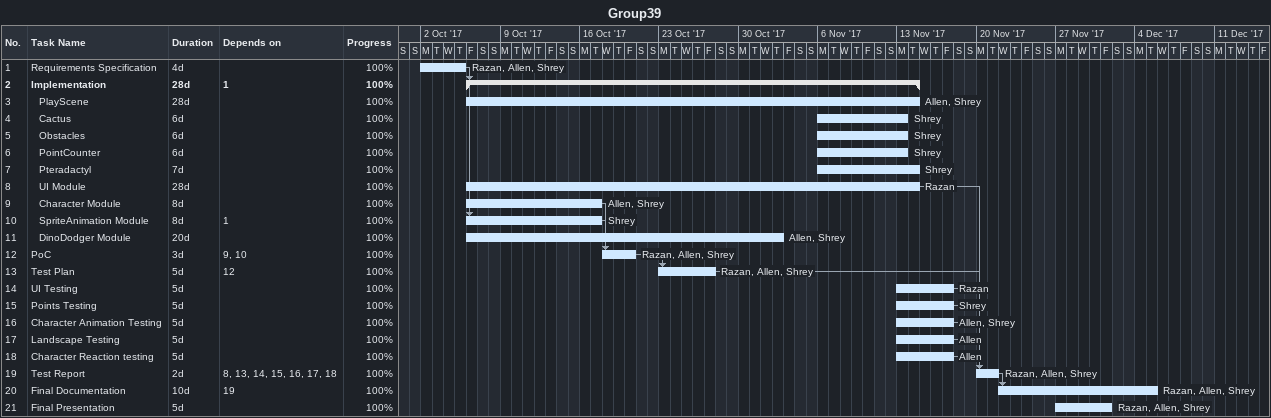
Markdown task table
Group39

| ID | Level | Task | Duration | Start | Finish | Predecessors | Resources | % complete |
|---|---|---|---|---|---|---|---|---|
| 1 | 1 | Requirements Specification | 4d | 2017-10-02 | 2017-10-05 |  | Razan, Allen, Shrey | 100 |
| 2 | 1 | **Implementation** | 28d | 2017-10-06 | 2017-11-14 | 1 |  | 100 |
| 3 | 2 | PlayScene | 28d | 2017-10-06 | 2017-11-14 |  | Allen, Shrey | 100 |
| 4 | 2 | Cactus | 6d | 2017-11-06 | 2017-11-13 |  | Shrey | 100 |
| 5 | 2 | Obstacles | 6d | 2017-11-06 | 2017-11-13 |  | Shrey | 100 |
| 6 | 2 | PointCounter | 6d | 2017-11-06 | 2017-11-13 |  | Shrey | 100 |
| 7 | 2 | Pteradactyl | 7d | 2017-11-06 | 2017-11-14 |  | Shrey | 100 |
| 8 | 2 | UI Module | 28d | 2017-10-06 | 2017-11-14 |  | Razan | 100 |
| 9 | 2 | Character Module | 8d | 2017-10-06 | 2017-10-17 |  | Allen, Shrey | 100 |
| 10 | 2 | SpriteAnimation Module | 8d | 2017-10-06 | 2017-10-17 | 1 | Shrey | 100 |
| 11 | 2 | DinoDodger Module | 20d | 2017-10-06 | 2017-11-02 |  | Allen, Shrey | 100 |
| 12 | 1 | PoC | 3d | 2017-10-18 | 2017-10-20 | 9, 10 | Razan, Allen, Shrey | 100 |
| 13 | 1 | Test Plan | 5d | 2017-10-23 | 2017-10-27 | 12 | Razan, Allen, Shrey | 100 |
| 14 | 1 | UI Testing | 5d | 2017-11-13 | 2017-11-17 |  | Razan | 100 |
| 15 | 1 | Points Testing | 5d | 2017-11-13 | 2017-11-17 |  | Shrey | 100 |
| 16 | 1 | Character Animation Testing | 5d | 2017-11-13 | 2017-11-17 |  | Allen, Shrey | 100 |
| 17 | 1 | Landscape Testing | 5d | 2017-11-13 | 2017-11-17 |  | Allen | 100 |
| 18 | 1 | Character Reaction testing | 5d | 2017-11-13 | 2017-11-17 |  | Allen | 100 |
| 19 | 1 | Test Report | 2d | 2017-11-20 | 2017-11-21 | 8, 13, 14, 15, 16, 17, 18 | Razan, Allen, Shrey | 100 |
| 20 | 1 | Final Documentation | 10d | 2017-11-22 | 2017-12-05 | 19 | Razan, Allen, Shrey | 100 |
| 21 | 1 | Final Presentation | 5d | 2017-11-27 | 2017-12-01 |  | Razan, Allen, Shrey | 100 |
